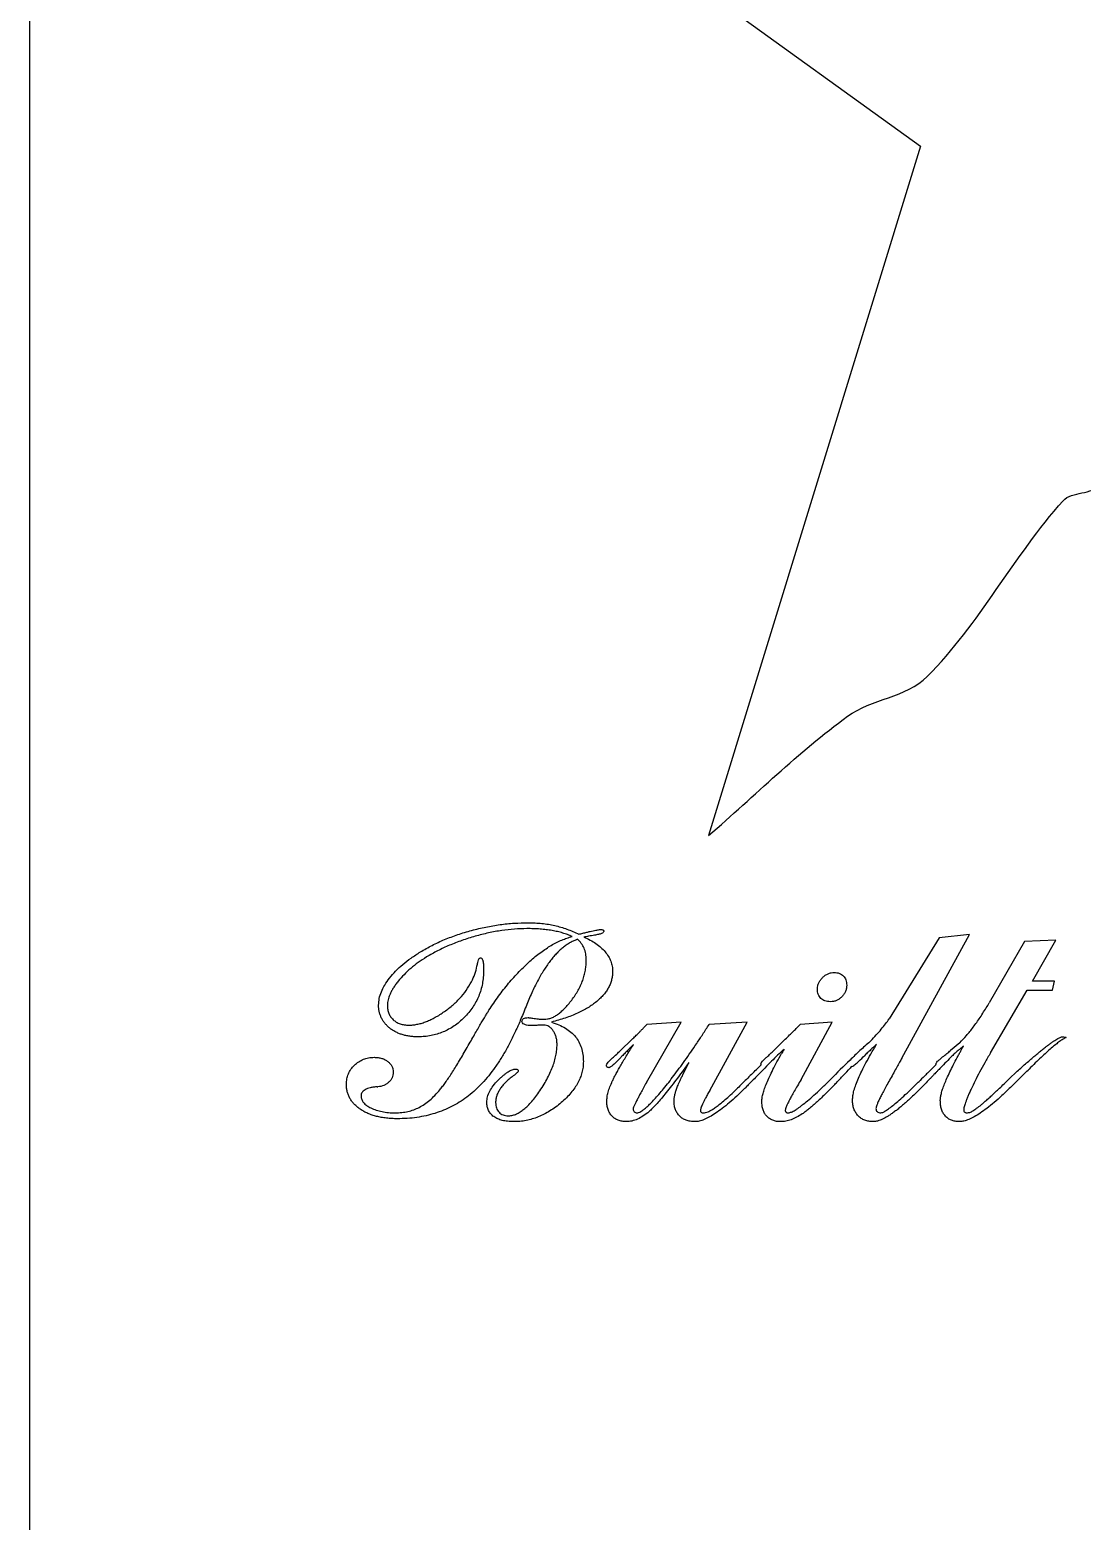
# Model space of a CAD drawing. Header units: inches. Extents: x 20 to 626, y -11 to 338.
# Drawn here: x 19.84 to 51.58, y 160.82 to 205.8 of the extents above; entities that cross this region are included whole.
import ezdxf

# ---------------------------------------------------------------- set-up
doc = ezdxf.new("R2010")
doc.units = ezdxf.units.IN
doc.header["$MEASUREMENT"] = 0

msp = doc.modelspace()

# ---------------------------------------------------------------- linework, layer by layer
at = {"color": 7, "linetype": 'Continuous', "lineweight": 25}
for p, q in [((19.844, -1.842), (19.844, 323.481)), ((29.51, 214.698), (46.71, 202.298)), ((46.71, 202.298), (40.31, 181.498)), ((47.274, 178.415), (45.764, 175.971)), ((46.146, 174.788), (48.186, 178.517)), ((48.186, 178.517), (47.274, 178.415)), ((49.846, 178.302), (48.781, 176.453)), ((50.792, 178.341), (49.846, 178.302)), ((50.089, 177.105), (50.792, 178.341)), ((48.818, 174.944), (49.928, 176.841)), ((49.928, 176.841), (50.69, 176.841)), ((50.745, 177.105), (50.089, 177.105)), ((50.69, 176.841), (50.745, 177.105)), ((38.439, 174.049), (39.487, 175.87)), ((39.487, 175.87), (38.457, 175.804)), ((41.481, 175.87), (40.332, 175.804)), ((40.35, 173.814), (41.481, 175.87)), ((44.039, 175.87), (43.076, 175.804)), ((43.106, 174.143), (44.039, 175.87)), ((37.983, 175.331), (37.679, 175.039)), ((42.574, 175.31), (42.275, 175.007)), ((45.213, 175.309), (45.187, 175.284)), ((47.893, 175.251), (47.61, 175.015)), ((49.549, 174.322), (49.442, 174.22)), ((30.324, 173.925), (30.344, 173.925)), ((41.412, 173.879), (41.435, 173.903)), ((49.418, 173.899), (49.492, 173.966))]:
    msp.add_line(p, q, dxfattribs=at)
for points, knots in [([(40.31, 181.498), (41.71, 182.698), (43.019, 184.014), (44.51, 185.098), (45.234, 185.624), (46.278, 185.666), (46.91, 186.298), (48.49, 187.878), (49.519, 189.935), (51.01, 191.598), (51.279, 191.898), (51.887, 191.763), (52.11, 192.098), (52.863, 193.228), (53.211, 194.581), (53.81, 195.798), (54.311, 196.815), (55.04, 197.727), (55.41, 198.798), (55.684, 199.592), (55.651, 200.461), (55.71, 201.298), (55.753, 201.898), (55.407, 202.476), (55.11, 202.998), (54.649, 203.811), (53.994, 204.499), (53.51, 205.298), (53.125, 205.936), (52.832, 206.626), (52.51, 207.298), (52.136, 208.082), (52.709, 208.853), (52.91, 209.698)], [0, 0, 0, 0, 1, 1, 1, 2, 2, 2, 3, 3, 3, 4, 4, 4, 5, 5, 5, 6, 6, 6, 7, 7, 7, 8, 8, 8, 9, 9, 9, 10, 10, 10, 11, 11, 11, 11]), ([(31.623, 177.99), (31.74, 178.058), (31.977, 178.194), (32.354, 178.367), (32.752, 178.518), (33.168, 178.642), (33.594, 178.745), (34.023, 178.816), (34.45, 178.863), (34.735, 178.868), (34.877, 178.87)], [0, 0, 0, 0, 0.118915, 0.240118, 0.364625, 0.493046, 0.622302, 0.749395, 0.875402, 1, 1, 1, 1]), ([(34.834, 178.694), (34.709, 178.69), (34.456, 178.684), (34.071, 178.639), (33.676, 178.566), (33.276, 178.464), (32.88, 178.341), (32.502, 178.194), (32.144, 178.03), (31.92, 177.901), (31.809, 177.837)], [0, 0, 0, 0, 0.117655, 0.238997, 0.365175, 0.496688, 0.628537, 0.75598, 0.879413, 1, 1, 1, 1]), ([(36.199, 178.454), (36.154, 178.474), (36.062, 178.515), (35.914, 178.562), (35.758, 178.604), (35.591, 178.636), (35.415, 178.663), (35.23, 178.68), (35.035, 178.691), (34.902, 178.693), (34.834, 178.694)], [0, 0, 0, 0, 0.106188, 0.216413, 0.331857, 0.453663, 0.580462, 0.714381, 0.853831, 1, 1, 1, 1]), ([(34.877, 178.87), (34.947, 178.869), (35.085, 178.867), (35.289, 178.852), (35.485, 178.824), (35.675, 178.787), (35.86, 178.738), (36.044, 178.678), (36.225, 178.607), (36.343, 178.552), (36.403, 178.524)], [0, 0, 0, 0, 0.133617, 0.262308, 0.3875, 0.509403, 0.630312, 0.75151, 0.875367, 1, 1, 1, 1]), ([(36.403, 178.524), (36.444, 178.535), (36.523, 178.555), (36.637, 178.583), (36.74, 178.606), (36.83, 178.627), (36.907, 178.643), (36.969, 178.656), (37.016, 178.663), (37.042, 178.665), (37.052, 178.666)], [0, 0, 0, 0, 0.192529, 0.369478, 0.526846, 0.667126, 0.785827, 0.882974, 0.95215, 1, 1, 1, 1]), ([(37.157, 178.609), (37.152, 178.598), (37.139, 178.566), (37.076, 178.539), (36.989, 178.513), (36.917, 178.5), (36.876, 178.492)], [0, 0, 0, 0, 0.118896, 0.312384, 0.604465, 1, 1, 1, 1]), ([(37.052, 178.666), (37.067, 178.666), (37.094, 178.666), (37.129, 178.656), (37.153, 178.636), (37.156, 178.618), (37.157, 178.609)], [0, 0, 0, 0, 0.34386, 0.606985, 0.805695, 1, 1, 1, 1]), ([(33.691, 176.23), (33.787, 176.373), (33.974, 176.653), (34.276, 177.043), (34.591, 177.394), (34.864, 177.657), (35.084, 177.847), (35.248, 177.973), (35.41, 178.087), (35.569, 178.188), (35.729, 178.273), (35.885, 178.349), (36.042, 178.408), (36.147, 178.439), (36.199, 178.454)], [0, 0, 0, 0, 0.151043, 0.294959, 0.432535, 0.563951, 0.627125, 0.687753, 0.745341, 0.800585, 0.853245, 0.904089, 0.952822, 1, 1, 1, 1]), ([(36.36, 178.37), (36.324, 178.356), (36.252, 178.328), (36.147, 178.275), (36.043, 178.211), (35.941, 178.137), (35.841, 178.051), (35.743, 177.955), (35.645, 177.849), (35.548, 177.732), (35.455, 177.602), (35.361, 177.463), (35.269, 177.314), (35.179, 177.152), (35.089, 176.982), (35.003, 176.799), (34.916, 176.607), (34.861, 176.474), (34.834, 176.406)], [0, 0, 0, 0, 0.044771, 0.090601, 0.138056, 0.187466, 0.239125, 0.292525, 0.349017, 0.408409, 0.470548, 0.536221, 0.60523, 0.67695, 0.752463, 0.831353, 0.914158, 1, 1, 1, 1]), ([(36.628, 177.749), (36.625, 177.811), (36.62, 177.932), (36.564, 178.101), (36.481, 178.252), (36.4, 178.33), (36.36, 178.37)], [0, 0, 0, 0, 0.26622, 0.517184, 0.759188, 1, 1, 1, 1]), ([(36.876, 178.492), (36.816, 178.483), (36.707, 178.466), (36.599, 178.445), (36.55, 178.436)], [0, 0, 0, 0, 0.549707, 1, 1, 1, 1]), ([(36.55, 178.436), (36.616, 178.407), (36.744, 178.353), (36.917, 178.248), (37.069, 178.132), (37.193, 178.001), (37.296, 177.862), (37.369, 177.714), (37.414, 177.559), (37.419, 177.454), (37.422, 177.4)], [0, 0, 0, 0, 0.149771, 0.289572, 0.420787, 0.54695, 0.666463, 0.779693, 0.889296, 1, 1, 1, 1]), ([(30.363, 176.388), (30.367, 176.455), (30.376, 176.591), (30.443, 176.795), (30.549, 177.002), (30.694, 177.212), (30.877, 177.42), (31.095, 177.621), (31.345, 177.814), (31.528, 177.93), (31.623, 177.99)], [0, 0, 0, 0, 0.093562, 0.192975, 0.30152, 0.422268, 0.553693, 0.692281, 0.84118, 1, 1, 1, 1]), ([(31.809, 177.837), (31.724, 177.783), (31.558, 177.678), (31.331, 177.498), (31.129, 177.309), (30.98, 177.143), (30.878, 177.007), (30.811, 176.909), (30.754, 176.815), (30.709, 176.722), (30.672, 176.633), (30.647, 176.546), (30.631, 176.462), (30.629, 176.406), (30.628, 176.379)], [0, 0, 0, 0, 0.155741, 0.303865, 0.445995, 0.582767, 0.647652, 0.708492, 0.76547, 0.818489, 0.868187, 0.914018, 0.95802, 1, 1, 1, 1]), ([(33.167, 177.09), (33.202, 177.166), (33.273, 177.318), (33.321, 177.516), (33.351, 177.662), (33.375, 177.738), (33.392, 177.794), (33.416, 177.807), (33.425, 177.811)], [0, 0, 0, 0, 0.323219, 0.645966, 0.790283, 0.896227, 0.963934, 1, 1, 1, 1]), ([(33.425, 177.811), (33.434, 177.81), (33.452, 177.809), (33.476, 177.795), (33.493, 177.77), (33.508, 177.736), (33.516, 177.687), (33.525, 177.621), (33.527, 177.534), (33.528, 177.469), (33.528, 177.433)], [0, 0, 0, 0, 0.06261, 0.126808, 0.191907, 0.273541, 0.383344, 0.540798, 0.746093, 1, 1, 1, 1]), ([(35.356, 175.958), (35.39, 175.96), (35.458, 175.965), (35.56, 175.992), (35.662, 176.039), (35.766, 176.103), (35.872, 176.185), (35.977, 176.287), (36.085, 176.405), (36.191, 176.539), (36.293, 176.681), (36.381, 176.83), (36.458, 176.979), (36.52, 177.13), (36.567, 177.283), (36.602, 177.437), (36.623, 177.593), (36.626, 177.697), (36.628, 177.749)], [0, 0, 0, 0, 0.042261, 0.08633, 0.133665, 0.185066, 0.241275, 0.303262, 0.370659, 0.444653, 0.520513, 0.593352, 0.664157, 0.73359, 0.800853, 0.867325, 0.93392, 1, 1, 1, 1]), ([(33.528, 177.433), (33.526, 177.365), (33.522, 177.23), (33.496, 177.031), (33.451, 176.841), (33.385, 176.659), (33.303, 176.484), (33.203, 176.317), (33.083, 176.159), (32.948, 176.01), (32.8, 175.875), (32.643, 175.755), (32.479, 175.654), (32.308, 175.572), (32.13, 175.507), (31.945, 175.461), (31.752, 175.435), (31.622, 175.431), (31.555, 175.429)], [0, 0, 0, 0, 0.06576, 0.129357, 0.19191, 0.253267, 0.314603, 0.376903, 0.439858, 0.504773, 0.569363, 0.631966, 0.693512, 0.753653, 0.814181, 0.874593, 0.936442, 1, 1, 1, 1]), ([(37.422, 177.4), (37.421, 177.359), (37.419, 177.276), (37.393, 177.154), (37.357, 177.035), (37.303, 176.919), (37.235, 176.807), (37.152, 176.698), (37.053, 176.593), (36.94, 176.491), (36.812, 176.395), (36.674, 176.303), (36.521, 176.217), (36.356, 176.138), (36.18, 176.061), (35.99, 175.994), (35.788, 175.929), (35.648, 175.893), (35.576, 175.874)], [0, 0, 0, 0, 0.048314, 0.096353, 0.144667, 0.193595, 0.244336, 0.297507, 0.353253, 0.412455, 0.474418, 0.539381, 0.607061, 0.678016, 0.752689, 0.831361, 0.913408, 1, 1, 1, 1]), ([(43.598, 176.876), (43.6, 176.908), (43.603, 176.97), (43.636, 177.059), (43.685, 177.144), (43.754, 177.221), (43.833, 177.285), (43.919, 177.336), (44.012, 177.364), (44.075, 177.368), (44.107, 177.37)], [0, 0, 0, 0, 0.119242, 0.239034, 0.361988, 0.496201, 0.630832, 0.756857, 0.877237, 1, 1, 1, 1]), ([(44.107, 177.37), (44.134, 177.369), (44.186, 177.366), (44.26, 177.347), (44.325, 177.313), (44.381, 177.267), (44.424, 177.21), (44.459, 177.145), (44.476, 177.07), (44.479, 177.018), (44.481, 176.991)], [0, 0, 0, 0, 0.133997, 0.260175, 0.379601, 0.49896, 0.618674, 0.7381, 0.863709, 1, 1, 1, 1]), ([(31.277, 175.782), (31.317, 175.783), (31.399, 175.784), (31.521, 175.806), (31.648, 175.834), (31.776, 175.878), (31.908, 175.931), (32.041, 176.001), (32.179, 176.076), (32.362, 176.198), (32.58, 176.363), (32.814, 176.584), (33.012, 176.826), (33.115, 177.002), (33.167, 177.09)], [0, 0, 0, 0, 0.050213, 0.102157, 0.156003, 0.212523, 0.271731, 0.334387, 0.400467, 0.47003, 0.609448, 0.743208, 0.872331, 1, 1, 1, 1]), ([(43.99, 176.488), (43.96, 176.489), (43.904, 176.491), (43.825, 176.511), (43.756, 176.543), (43.698, 176.587), (43.654, 176.645), (43.621, 176.713), (43.602, 176.792), (43.599, 176.847), (43.598, 176.876)], [0, 0, 0, 0, 0.141332, 0.268416, 0.387588, 0.502092, 0.616596, 0.733779, 0.860863, 1, 1, 1, 1]), ([(44.481, 176.991), (44.479, 176.958), (44.475, 176.893), (44.448, 176.798), (44.399, 176.713), (44.337, 176.635), (44.262, 176.57), (44.178, 176.522), (44.086, 176.493), (44.022, 176.49), (43.99, 176.488)], [0, 0, 0, 0, 0.128115, 0.24975, 0.374981, 0.504702, 0.63283, 0.754967, 0.87541, 1, 1, 1, 1]), ([(31.555, 175.429), (31.512, 175.43), (31.428, 175.431), (31.304, 175.444), (31.187, 175.464), (31.075, 175.495), (30.969, 175.531), (30.872, 175.579), (30.778, 175.632), (30.693, 175.696), (30.616, 175.766), (30.548, 175.84), (30.491, 175.92), (30.443, 176.004), (30.408, 176.094), (30.381, 176.188), (30.366, 176.286), (30.364, 176.354), (30.363, 176.388)], [0, 0, 0, 0, 0.075652, 0.147609, 0.217039, 0.284556, 0.349434, 0.412757, 0.475118, 0.537218, 0.598146, 0.656801, 0.713281, 0.769457, 0.82577, 0.88179, 0.939584, 1, 1, 1, 1]), ([(30.628, 176.379), (30.629, 176.336), (30.633, 176.253), (30.668, 176.136), (30.722, 176.031), (30.801, 175.943), (30.896, 175.869), (31.01, 175.819), (31.139, 175.786), (31.229, 175.783), (31.277, 175.782)], [0, 0, 0, 0, 0.129467, 0.249304, 0.365323, 0.483275, 0.603112, 0.726624, 0.85681, 1, 1, 1, 1]), ([(34.834, 176.406), (34.803, 176.328), (34.744, 176.181), (34.661, 175.976), (34.585, 175.801), (34.537, 175.694), (34.515, 175.645)], [0, 0, 0, 0, 0.30595, 0.574984, 0.806245, 1, 1, 1, 1]), ([(47.893, 175.251), (47.961, 175.321), (48.104, 175.47), (48.305, 175.727), (48.515, 176.021), (48.647, 176.235), (48.716, 176.347)], [0, 0, 0, 0, 0.212981, 0.450712, 0.712705, 1, 1, 1, 1]), ([(48.716, 176.347), (48.729, 176.368), (48.752, 176.403), (48.772, 176.439), (48.781, 176.453)], [0, 0, 0, 0, 0.602695, 1, 1, 1, 1]), ([(32.214, 173.834), (32.241, 173.868), (32.298, 173.939), (32.383, 174.057), (32.474, 174.188), (32.571, 174.334), (32.672, 174.495), (32.78, 174.67), (32.891, 174.861), (33.008, 175.06), (33.12, 175.26), (33.227, 175.447), (33.327, 175.618), (33.416, 175.773), (33.498, 175.91), (33.569, 176.032), (33.632, 176.137), (33.673, 176.201), (33.691, 176.23)], [0, 0, 0, 0, 0.04602, 0.097515, 0.154134, 0.216309, 0.284068, 0.357018, 0.435339, 0.519121, 0.602415, 0.679152, 0.749335, 0.812717, 0.869547, 0.919578, 0.96306, 1, 1, 1, 1]), ([(34.686, 175.898), (34.689, 175.914), (34.694, 175.947), (34.739, 175.983), (34.799, 176.006), (34.846, 176.007), (34.873, 176.008)], [0, 0, 0, 0, 0.19719, 0.40932, 0.675881, 1, 1, 1, 1]), ([(34.925, 175.771), (34.892, 175.772), (34.833, 175.776), (34.756, 175.801), (34.699, 175.841), (34.69, 175.88), (34.686, 175.898)], [0, 0, 0, 0, 0.32974, 0.602485, 0.822134, 1, 1, 1, 1]), ([(34.873, 176.008), (34.879, 176.007), (34.898, 176.006), (34.935, 176.002), (34.989, 175.993), (35.082, 175.979), (35.207, 175.963), (35.308, 175.96), (35.356, 175.958)], [0, 0, 0, 0, 0.039746, 0.116674, 0.228413, 0.377397, 0.699498, 1, 1, 1, 1]), ([(45.213, 175.309), (45.267, 175.367), (45.374, 175.48), (45.52, 175.651), (45.65, 175.813), (45.728, 175.92), (45.764, 175.971)], [0, 0, 0, 0, 0.277206, 0.540314, 0.783799, 1, 1, 1, 1]), ([(34.515, 175.645), (34.463, 175.533), (34.36, 175.313), (34.191, 175), (34.014, 174.71), (33.832, 174.443), (33.641, 174.198), (33.443, 173.978), (33.237, 173.78), (33.024, 173.604), (32.8, 173.452), (32.566, 173.318), (32.32, 173.209), (32.063, 173.117), (31.795, 173.045), (31.516, 172.994), (31.226, 172.963), (31.028, 172.96), (30.928, 172.958)], [0, 0, 0, 0, 0.077997, 0.152024, 0.222911, 0.290708, 0.355173, 0.417218, 0.476744, 0.534096, 0.590299, 0.646322, 0.702572, 0.759187, 0.817079, 0.876271, 0.937132, 1, 1, 1, 1]), ([(35.348, 175.782), (35.338, 175.782), (35.315, 175.782), (35.274, 175.78), (35.222, 175.779), (35.141, 175.775), (35.041, 175.772), (34.962, 175.771), (34.925, 175.771)], [0, 0, 0, 0, 0.071631, 0.16611, 0.289879, 0.439795, 0.739503, 1, 1, 1, 1]), ([(35.745, 175.203), (35.744, 175.241), (35.742, 175.317), (35.719, 175.425), (35.682, 175.524), (35.631, 175.612), (35.573, 175.687), (35.503, 175.741), (35.428, 175.775), (35.375, 175.78), (35.348, 175.782)], [0, 0, 0, 0, 0.150089, 0.292109, 0.427593, 0.559449, 0.683689, 0.794288, 0.897337, 1, 1, 1, 1]), ([(35.576, 175.874), (35.652, 175.848), (35.798, 175.799), (35.997, 175.698), (36.165, 175.578), (36.303, 175.437), (36.409, 175.275), (36.487, 175.095), (36.531, 174.894), (36.536, 174.754), (36.539, 174.682)], [0, 0, 0, 0, 0.144779, 0.277888, 0.40077, 0.517443, 0.631723, 0.747223, 0.869519, 1, 1, 1, 1]), ([(37.983, 175.331), (38.016, 175.362), (38.084, 175.425), (38.168, 175.509), (38.241, 175.582), (38.305, 175.648), (38.379, 175.723), (38.43, 175.776), (38.457, 175.804)], [0, 0, 0, 0, 0.203842, 0.414883, 0.531316, 0.669589, 0.825325, 1, 1, 1, 1]), ([(38.147, 173.135), (38.167, 173.137), (38.213, 173.143), (38.284, 173.184), (38.368, 173.239), (38.463, 173.321), (38.57, 173.425), (38.689, 173.551), (38.82, 173.699), (38.964, 173.869), (39.116, 174.058), (39.274, 174.263), (39.437, 174.483), (39.606, 174.718), (39.78, 174.969), (39.961, 175.232), (40.145, 175.513), (40.269, 175.705), (40.332, 175.804)], [0, 0, 0, 0, 0.017297, 0.039759, 0.068825, 0.104471, 0.147264, 0.197052, 0.253638, 0.317895, 0.387933, 0.462367, 0.54067, 0.623972, 0.711188, 0.803107, 0.8993, 1, 1, 1, 1]), ([(42.628, 175.36), (42.672, 175.401), (42.757, 175.48), (42.877, 175.594), (42.981, 175.702), (43.045, 175.771), (43.076, 175.804)], [0, 0, 0, 0, 0.289112, 0.550253, 0.788198, 1, 1, 1, 1]), ([(35.195, 173.755), (35.239, 173.82), (35.325, 173.947), (35.436, 174.14), (35.531, 174.329), (35.608, 174.512), (35.67, 174.691), (35.712, 174.865), (35.741, 175.035), (35.744, 175.147), (35.745, 175.203)], [0, 0, 0, 0, 0.150129, 0.292024, 0.425417, 0.552017, 0.671589, 0.786275, 0.894594, 1, 1, 1, 1]), ([(37.245, 173.486), (37.248, 173.529), (37.253, 173.621), (37.286, 173.766), (37.339, 173.925), (37.4, 174.068), (37.461, 174.193), (37.517, 174.301), (37.582, 174.422), (37.658, 174.553), (37.742, 174.697), (37.837, 174.851), (37.938, 175.019), (38.011, 175.133), (38.049, 175.192)], [0, 0, 0, 0, 0.067589, 0.144561, 0.232948, 0.331927, 0.388276, 0.452724, 0.524325, 0.604438, 0.691741, 0.786617, 0.889318, 1, 1, 1, 1]), ([(37.446, 174.818), (37.491, 174.858), (37.57, 174.929), (37.646, 175.005), (37.679, 175.039)], [0, 0, 0, 0, 0.553424, 1, 1, 1, 1]), ([(38.049, 175.192), (38.025, 175.168), (37.972, 175.117), (37.89, 175.034), (37.799, 174.942), (37.736, 174.877), (37.703, 174.843)], [0, 0, 0, 0, 0.208334, 0.446418, 0.710303, 1, 1, 1, 1]), ([(42.591, 175.055), (42.57, 175.036), (42.491, 174.963), (42.349, 174.826), (42.161, 174.639), (42.03, 174.506), (41.962, 174.436)], [0.4493339, 0.4493339, 0.4493339, 0.4493339, 0.502419, 0.6514702, 0.8175223, 1, 1, 1, 1]), ([(42.071, 174.818), (42.109, 174.853), (42.177, 174.915), (42.245, 174.979), (42.275, 175.007)], [0, 0, 0, 0, 0.558009, 1, 1, 1, 1]), ([(42.574, 175.31), (42.581, 175.317), (42.598, 175.333), (42.617, 175.35), (42.628, 175.36)], [0, 0, 0, 0, 0.386584, 1, 1, 1, 1]), ([(45.187, 175.284), (45.081, 175.198), (44.98, 175.105), (44.779, 174.919), (44.681, 174.824), (44.385, 174.538), (44.192, 174.345), (43.998, 174.151)], [0, 0, 0, 0, 0.25, 0.25, 0.5, 0.5, 1, 1, 1, 1]), ([(44.657, 173.522), (44.66, 173.566), (44.665, 173.663), (44.701, 173.818), (44.759, 173.992), (44.837, 174.189), (44.939, 174.408), (45.065, 174.652), (45.214, 174.92), (45.324, 175.105), (45.382, 175.203)], [0, 0, 0, 0, 0.071943, 0.157486, 0.256442, 0.37044, 0.501102, 0.649736, 0.815558, 1, 1, 1, 1]), ([(45.382, 175.203), (45.357, 175.18), (45.303, 175.131), (45.22, 175.051), (45.125, 174.963), (45.06, 174.9), (45.026, 174.866)], [0, 0, 0, 0, 0.209304, 0.446322, 0.70927, 1, 1, 1, 1]), ([(47.373, 174.821), (47.418, 174.855), (47.499, 174.917), (47.576, 174.985), (47.61, 175.015)], [0, 0, 0, 0, 0.553894, 1, 1, 1, 1]), ([(48, 175.148), (47.975, 175.127), (47.921, 175.083), (47.839, 175.012), (47.78, 174.963), (47.75, 174.937)], [0, 0, 0, 0, 0.2095716, 0.4459584, 0.6992738, 0.6992738, 0.6992738, 0.6992738]), ([(47.816, 174.807), (47.834, 174.842), (47.87, 174.907), (47.921, 174.998), (47.962, 175.078), (47.988, 175.126), (48, 175.148)], [0, 0, 0, 0, 0.304166, 0.576527, 0.805742, 1, 1, 1, 1]), ([(49.549, 174.322), (49.598, 174.366), (49.694, 174.453), (49.835, 174.579), (49.968, 174.696), (50.094, 174.803), (50.211, 174.903), (50.322, 174.994), (50.423, 175.076), (50.517, 175.15), (50.604, 175.215), (50.683, 175.271), (50.753, 175.32), (50.816, 175.358), (50.87, 175.39), (50.918, 175.409), (50.957, 175.426), (50.981, 175.428), (50.992, 175.429)], [0, 0, 0, 0, 0.109346, 0.21231, 0.309459, 0.399739, 0.483648, 0.561769, 0.63353, 0.698471, 0.757677, 0.810565, 0.857157, 0.897721, 0.93145, 0.960133, 0.982528, 1, 1, 1, 1]), ([(51.098, 175.412), (51.067, 175.395), (51, 175.358), (50.897, 175.284), (50.778, 175.193), (50.645, 175.083), (50.499, 174.952), (50.338, 174.804), (50.163, 174.635), (50.043, 174.515), (49.98, 174.453)], [0, 0, 0, 0, 0.071069, 0.156233, 0.257396, 0.374727, 0.506936, 0.655522, 0.819858, 1, 1, 1, 1]), ([(50.992, 175.429), (51.001, 175.428), (51.026, 175.426), (51.05, 175.42), (51.066, 175.416)], [0, 0, 0, 0, 0.348643, 1, 1, 1, 1]), ([(51.066, 175.416), (51.073, 175.415), (51.083, 175.414), (51.094, 175.413), (51.098, 175.412)], [0, 0, 0, 0, 0.60964, 1, 1, 1, 1]), ([(29.392, 173.996), (29.395, 174.051), (29.4, 174.159), (29.448, 174.313), (29.526, 174.454), (29.631, 174.578), (29.759, 174.681), (29.903, 174.757), (30.062, 174.803), (30.172, 174.808), (30.229, 174.811)], [0, 0, 0, 0, 0.126802, 0.24764, 0.368734, 0.495216, 0.621983, 0.745379, 0.868971, 1, 1, 1, 1]), ([(30.229, 174.811), (30.269, 174.81), (30.347, 174.806), (30.458, 174.784), (30.557, 174.742), (30.643, 174.688), (30.714, 174.62), (30.767, 174.543), (30.799, 174.455), (30.802, 174.393), (30.804, 174.362)], [0, 0, 0, 0, 0.147671, 0.286163, 0.414467, 0.540834, 0.660596, 0.772843, 0.884244, 1, 1, 1, 1]), ([(36.539, 174.682), (36.537, 174.627), (36.532, 174.517), (36.501, 174.354), (36.448, 174.195), (36.374, 174.038), (36.28, 173.884), (36.162, 173.734), (36.027, 173.584), (35.871, 173.443), (35.707, 173.309), (35.534, 173.193), (35.359, 173.093), (35.181, 173.011), (34.999, 172.949), (34.815, 172.902), (34.627, 172.876), (34.5, 172.872), (34.437, 172.87)], [0, 0, 0, 0, 0.054262, 0.108425, 0.163528, 0.220312, 0.279536, 0.342143, 0.408493, 0.479005, 0.5502, 0.618341, 0.68476, 0.749297, 0.812315, 0.87466, 0.937135, 1, 1, 1, 1]), ([(37.233, 174.566), (37.237, 174.579), (37.247, 174.615), (37.292, 174.67), (37.359, 174.741), (37.415, 174.79), (37.446, 174.818)], [0, 0, 0, 0, 0.126262, 0.332967, 0.621236, 1, 1, 1, 1]), ([(37.307, 174.498), (37.298, 174.5), (37.28, 174.502), (37.256, 174.516), (37.239, 174.539), (37.235, 174.557), (37.233, 174.566)], [0, 0, 0, 0, 0.245578, 0.495034, 0.747992, 1, 1, 1, 1]), ([(37.703, 174.843), (37.677, 174.816), (37.63, 174.764), (37.558, 174.696), (37.498, 174.636), (37.444, 174.588), (37.4, 174.548), (37.362, 174.522), (37.333, 174.504), (37.314, 174.5), (37.307, 174.498)], [0, 0, 0, 0, 0.212074, 0.398276, 0.558671, 0.695289, 0.80812, 0.894193, 0.959527, 1, 1, 1, 1]), ([(39.724, 174.655), (39.656, 174.562), (39.527, 174.383), (39.338, 174.131), (39.164, 173.906), (39.007, 173.707), (38.865, 173.535), (38.737, 173.391), (38.626, 173.273), (38.502, 173.155), (38.356, 173.042), (38.18, 172.945), (38.006, 172.882), (37.888, 172.874), (37.831, 172.87)], [0, 0, 0, 0, 0.129249, 0.246859, 0.352853, 0.447344, 0.531002, 0.602438, 0.662845, 0.712342, 0.794559, 0.868467, 0.93631, 1, 1, 1, 1]), ([(39.275, 173.484), (39.276, 173.512), (39.279, 173.573), (39.294, 173.667), (39.322, 173.769), (39.351, 173.86), (39.382, 173.941), (39.413, 174.013), (39.45, 174.095), (39.493, 174.187), (39.541, 174.29), (39.596, 174.403), (39.658, 174.525), (39.702, 174.611), (39.724, 174.655)], [0, 0, 0, 0, 0.067735, 0.143911, 0.226149, 0.317859, 0.370303, 0.43186, 0.503592, 0.584078, 0.673324, 0.772792, 0.88152, 1, 1, 1, 1]), ([(41.689, 174.374), (41.735, 174.42), (41.806, 174.491), (41.878, 174.561), (41.902, 174.585)], [0, 0, 0, 0, 0.1094347, 0.1677293, 0.1677293, 0.1677293, 0.1677293]), ([(41.893, 174.61), (41.896, 174.622), (41.903, 174.652), (41.942, 174.697), (41.998, 174.754), (42.044, 174.795), (42.071, 174.818)], [0, 0, 0, 0, 0.130273, 0.332786, 0.624086, 1, 1, 1, 1]), ([(41.902, 174.585), (41.901, 174.587), (41.895, 174.594), (41.894, 174.603), (41.893, 174.61)], [0.7534148, 0.7534148, 0.7534148, 0.7534148, 0.8169543, 1, 1, 1, 1]), ([(41.922, 173.485), (41.924, 173.52), (41.929, 173.599), (41.959, 173.727), (42.008, 173.875), (42.072, 174.045), (42.158, 174.235), (42.259, 174.448), (42.382, 174.681), (42.471, 174.842), (42.517, 174.927)], [0, 0, 0, 0, 0.067858, 0.150489, 0.249025, 0.36541, 0.497831, 0.647785, 0.815012, 1, 1, 1, 1]), ([(44.636, 174.536), (44.678, 174.546), (44.711, 174.576), (44.778, 174.629), (44.81, 174.658), (44.904, 174.746), (44.965, 174.806), (45.026, 174.866)], [0, 0, 0, 0, 0.25, 0.25, 0.5, 0.5, 1, 1, 1, 1]), ([(46.146, 174.788), (46.123, 174.745), (46.073, 174.653), (45.989, 174.507), (45.897, 174.34), (45.831, 174.222), (45.796, 174.16)], [0, 0, 0, 0, 0.203541, 0.437282, 0.702703, 1, 1, 1, 1]), ([(47.173, 174.613), (47.177, 174.624), (47.186, 174.653), (47.229, 174.697), (47.293, 174.754), (47.344, 174.797), (47.373, 174.821)], [0, 0, 0, 0, 0.116526, 0.317692, 0.611574, 1, 1, 1, 1]), ([(47.304, 173.51), (47.306, 173.542), (47.311, 173.613), (47.336, 173.728), (47.376, 173.862), (47.435, 174.014), (47.506, 174.186), (47.595, 174.376), (47.698, 174.586), (47.775, 174.731), (47.816, 174.807)], [0, 0, 0, 0, 0.068035, 0.152221, 0.251672, 0.366987, 0.499976, 0.649403, 0.8159, 1, 1, 1, 1]), ([(47.75, 174.937), (47.718, 174.907), (47.63, 174.821), (47.482, 174.673), (47.368, 174.554), (47.308, 174.491)], [0.5891724, 0.5891724, 0.5891724, 0.5891724, 0.6752494, 0.8309111, 1, 1, 1, 1]), ([(48.818, 174.944), (48.76, 174.845), (48.648, 174.653), (48.492, 174.372), (48.354, 174.106), (48.252, 173.894), (48.181, 173.737), (48.137, 173.632), (48.098, 173.537), (48.066, 173.454), (48.043, 173.379), (48.023, 173.317), (48.014, 173.263), (48.011, 173.23), (48.01, 173.216)], [0, 0, 0, 0, 0.179605, 0.347439, 0.503875, 0.648404, 0.714755, 0.774102, 0.827693, 0.87461, 0.914668, 0.94907, 0.977586, 1, 1, 1, 1]), ([(30.804, 174.362), (30.803, 174.333), (30.8, 174.276), (30.772, 174.195), (30.729, 174.12), (30.668, 174.055), (30.597, 174), (30.518, 173.96), (30.433, 173.932), (30.374, 173.927), (30.344, 173.925)], [0, 0, 0, 0, 0.124593, 0.242883, 0.363766, 0.491962, 0.621123, 0.74528, 0.871065, 1, 1, 1, 1]), ([(33.628, 173.455), (33.632, 173.51), (33.642, 173.625), (33.711, 173.795), (33.822, 173.962), (33.942, 174.096), (34.049, 174.197), (34.127, 174.266), (34.201, 174.324), (34.268, 174.373), (34.33, 174.411), (34.388, 174.438), (34.441, 174.454), (34.476, 174.457), (34.492, 174.458)], [0, 0, 0, 0, 0.119125, 0.245584, 0.387242, 0.547571, 0.629005, 0.703615, 0.770157, 0.829409, 0.881048, 0.926409, 0.965336, 1, 1, 1, 1]), ([(34.424, 174.25), (34.383, 174.218), (34.302, 174.156), (34.193, 174.057), (34.101, 173.958), (34.026, 173.856), (33.965, 173.756), (33.923, 173.654), (33.897, 173.551), (33.894, 173.481), (33.892, 173.446)], [0, 0, 0, 0, 0.158107, 0.30553, 0.440244, 0.565481, 0.682333, 0.791188, 0.896227, 1, 1, 1, 1]), ([(34.575, 174.395), (34.572, 174.387), (34.564, 174.366), (34.532, 174.336), (34.486, 174.295), (34.447, 174.266), (34.424, 174.25)], [0, 0, 0, 0, 0.113932, 0.312771, 0.608577, 1, 1, 1, 1]), ([(34.492, 174.458), (34.502, 174.458), (34.523, 174.456), (34.549, 174.442), (34.57, 174.422), (34.573, 174.404), (34.575, 174.395)], [0, 0, 0, 0, 0.267919, 0.526997, 0.77458, 1, 1, 1, 1]), ([(41.689, 174.374), (41.637, 174.323), (41.585, 174.272), (41.533, 174.221), (41.482, 174.17), (41.43, 174.119), (41.378, 174.069), (41.326, 174.018), (41.275, 173.966), (41.223, 173.915), (41.172, 173.864), (41.12, 173.813), (41.068, 173.762)], [0, 0, 0, 0, 0.0002178899, 0.0002178899, 0.0002178899, 0.0004357798, 0.0004357798, 0.0004357798, 0.0006536682, 0.0006536682, 0.0006536682, 0.0008715566, 0.0008715566, 0.0008715566, 0.0008715566]), ([(41.962, 174.436), (41.909, 174.382), (41.809, 174.28), (41.669, 174.136), (41.546, 174.013), (41.47, 173.938), (41.435, 173.903)], [0, 0, 0, 0, 0.303005, 0.570887, 0.802348, 1, 1, 1, 1]), ([(43.106, 174.143), (43.069, 174.08), (42.999, 173.962), (42.903, 173.795), (42.822, 173.646), (42.752, 173.52), (42.7, 173.413), (42.66, 173.329), (42.637, 173.266), (42.63, 173.231), (42.628, 173.217)], [0, 0, 0, 0, 0.208291, 0.39397, 0.55527, 0.694658, 0.80801, 0.896614, 0.960906, 1, 1, 1, 1]), ([(42.712, 173.135), (42.724, 173.136), (42.751, 173.138), (42.793, 173.152), (42.842, 173.171), (42.895, 173.201), (42.957, 173.236), (43.023, 173.282), (43.096, 173.335), (43.206, 173.42), (43.357, 173.545), (43.552, 173.721), (43.77, 173.924), (43.919, 174.073), (43.998, 174.151)], [0, 0, 0, 0, 0.021797, 0.048679, 0.080073, 0.116962, 0.159524, 0.208723, 0.263034, 0.323002, 0.460235, 0.61889, 0.799184, 1, 1, 1, 1]), ([(44.119, 173.99), (44.154, 174.026), (44.189, 174.063), (44.224, 174.099), (44.259, 174.136), (44.293, 174.173), (44.328, 174.21), (44.397, 174.283), (44.466, 174.357), (44.536, 174.431)], [0, 0, 0, 0, 0.0001516569, 0.0001516569, 0.0001516569, 0.000303314, 0.000303314, 0.000303314, 0.0006066259, 0.0006066259, 0.0006066259, 0.0006066259]), ([(45.796, 174.16), (45.761, 174.1), (45.697, 173.987), (45.61, 173.825), (45.536, 173.684), (45.475, 173.562), (45.425, 173.461), (45.393, 173.378), (45.369, 173.315), (45.365, 173.279), (45.363, 173.264)], [0, 0, 0, 0, 0.207729, 0.391196, 0.551763, 0.687603, 0.800623, 0.889844, 0.956646, 1, 1, 1, 1]), ([(45.508, 173.135), (45.529, 173.139), (45.582, 173.149), (45.667, 173.202), (45.778, 173.279), (45.913, 173.387), (46.074, 173.525), (46.26, 173.693), (46.47, 173.893), (46.618, 174.037), (46.696, 174.114)], [0, 0, 0, 0, 0.041191, 0.103642, 0.191201, 0.303268, 0.438869, 0.600661, 0.788092, 1, 1, 1, 1]), ([(47.045, 174.46), (47.016, 174.431), (46.986, 174.402), (46.957, 174.374), (46.928, 174.345), (46.899, 174.316), (46.87, 174.287), (46.813, 174.229), (46.754, 174.171), (46.696, 174.114)], [0, 0, 0, 0, 0.0001228394, 0.0001228394, 0.0001228394, 0.0002456764, 0.0002456764, 0.0002456764, 0.0004913395, 0.0004913395, 0.0004913395, 0.0004913395]), ([(47.163, 174.341), (47.147, 174.324), (47.111, 174.287), (47.053, 174.226), (46.985, 174.156), (46.937, 174.106), (46.911, 174.079)], [0, 0, 0, 0, 0.195693, 0.426277, 0.694378, 1, 1, 1, 1]), ([(47.308, 174.491), (47.28, 174.461), (47.232, 174.411), (47.183, 174.361), (47.163, 174.341)], [0, 0, 0, 0, 0.593509, 1, 1, 1, 1]), ([(48.124, 173.135), (48.148, 173.139), (48.205, 173.149), (48.297, 173.2), (48.411, 173.278), (48.52, 173.364), (48.622, 173.447), (48.709, 173.527), (48.81, 173.614), (48.916, 173.716), (49.035, 173.825), (49.162, 173.948), (49.3, 174.079), (49.394, 174.172), (49.442, 174.22)], [0, 0, 0, 0, 0.041014, 0.100846, 0.181058, 0.282167, 0.34248, 0.411138, 0.488311, 0.573896, 0.667992, 0.769983, 0.881035, 1, 1, 1, 1]), ([(49.492, 173.966), (49.533, 174.006), (49.574, 174.047), (49.615, 174.087), (49.656, 174.127), (49.696, 174.168), (49.737, 174.208), (49.818, 174.289), (49.899, 174.371), (49.98, 174.453)], [0, 0, 0, 0, 0.0001723124, 0.0001723124, 0.0001723124, 0.0003446257, 0.0003446257, 0.0003446257, 0.0006892455, 0.0006892455, 0.0006892455, 0.0006892455]), ([(30.928, 172.958), (30.872, 172.959), (30.761, 172.96), (30.6, 172.975), (30.447, 172.996), (30.304, 173.029), (30.168, 173.066), (30.041, 173.116), (29.922, 173.174), (29.813, 173.239), (29.716, 173.314), (29.629, 173.393), (29.555, 173.478), (29.496, 173.571), (29.449, 173.669), (29.416, 173.773), (29.396, 173.883), (29.394, 173.958), (29.392, 173.996)], [0, 0, 0, 0, 0.081964, 0.16019, 0.23424, 0.305196, 0.373094, 0.438907, 0.502665, 0.564245, 0.623669, 0.679775, 0.734112, 0.787147, 0.838701, 0.89116, 0.944607, 1, 1, 1, 1]), ([(30.324, 173.925), (30.286, 173.921), (30.214, 173.913), (30.113, 173.895), (30.028, 173.869), (29.958, 173.836), (29.903, 173.797), (29.862, 173.752), (29.839, 173.699), (29.835, 173.661), (29.833, 173.642)], [0, 0, 0, 0, 0.185959, 0.351299, 0.493416, 0.616785, 0.723578, 0.818161, 0.907829, 1, 1, 1, 1]), ([(29.833, 173.642), (29.837, 173.608), (29.846, 173.537), (29.909, 173.44), (30.006, 173.353), (30.137, 173.277), (30.294, 173.214), (30.471, 173.168), (30.664, 173.14), (30.799, 173.137), (30.869, 173.135)], [0, 0, 0, 0, 0.082123, 0.168335, 0.270751, 0.393154, 0.530411, 0.676734, 0.831887, 1, 1, 1, 1]), ([(30.869, 173.135), (30.934, 173.137), (31.061, 173.142), (31.247, 173.172), (31.424, 173.225), (31.592, 173.299), (31.753, 173.397), (31.912, 173.519), (32.067, 173.665), (32.164, 173.776), (32.214, 173.834)], [0, 0, 0, 0, 0.123854, 0.242943, 0.359198, 0.474244, 0.593061, 0.718825, 0.854701, 1, 1, 1, 1]), ([(34.271, 173.047), (34.308, 173.049), (34.383, 173.053), (34.496, 173.089), (34.609, 173.145), (34.722, 173.224), (34.839, 173.324), (34.955, 173.449), (35.077, 173.592), (35.155, 173.699), (35.195, 173.755)], [0, 0, 0, 0, 0.090824, 0.187455, 0.290786, 0.404365, 0.530912, 0.671681, 0.82751, 1, 1, 1, 1]), ([(38.439, 174.049), (38.409, 173.995), (38.352, 173.893), (38.274, 173.747), (38.205, 173.618), (38.147, 173.505), (38.102, 173.411), (38.068, 173.338), (38.047, 173.285), (38.041, 173.256), (38.039, 173.245)], [0, 0, 0, 0, 0.205143, 0.389611, 0.5528, 0.694009, 0.811239, 0.900414, 0.963924, 1, 1, 1, 1]), ([(41.412, 173.879), (41.33, 173.799), (41.176, 173.648), (40.947, 173.444), (40.735, 173.269), (40.538, 173.126), (40.356, 173.014), (40.191, 172.934), (40.041, 172.88), (39.944, 172.873), (39.899, 172.87)], [0, 0, 0, 0, 0.184364, 0.350013, 0.498218, 0.629483, 0.744448, 0.842727, 0.927288, 1, 1, 1, 1]), ([(40.35, 173.814), (40.326, 173.771), (40.281, 173.691), (40.222, 173.578), (40.172, 173.483), (40.134, 173.403), (40.106, 173.338), (40.086, 173.283), (40.072, 173.238), (40.07, 173.211), (40.069, 173.2)], [0, 0, 0, 0, 0.217981, 0.404066, 0.563791, 0.691772, 0.795418, 0.879499, 0.948907, 1, 1, 1, 1]), ([(40.158, 173.135), (40.182, 173.136), (40.232, 173.14), (40.31, 173.172), (40.399, 173.216), (40.498, 173.28), (40.613, 173.367), (40.747, 173.475), (40.902, 173.61), (41.01, 173.709), (41.068, 173.762)], [0, 0, 0, 0, 0.061941, 0.135082, 0.223093, 0.326486, 0.452193, 0.607021, 0.789264, 1, 1, 1, 1]), ([(44.119, 173.99), (44.068, 173.938), (43.97, 173.837), (43.827, 173.693), (43.691, 173.563), (43.564, 173.446), (43.447, 173.342), (43.338, 173.25), (43.237, 173.171), (43.117, 173.087), (42.977, 173.002), (42.81, 172.928), (42.649, 172.88), (42.542, 172.873), (42.491, 172.87)], [0, 0, 0, 0, 0.108036, 0.208352, 0.301935, 0.386402, 0.464681, 0.534893, 0.598063, 0.653883, 0.752374, 0.841848, 0.923921, 1, 1, 1, 1]), ([(46.911, 174.079), (46.864, 174.03), (46.772, 173.935), (46.636, 173.797), (46.504, 173.67), (46.378, 173.552), (46.257, 173.444), (46.143, 173.344), (46.034, 173.254), (45.93, 173.173), (45.83, 173.103), (45.737, 173.04), (45.648, 172.99), (45.566, 172.946), (45.489, 172.913), (45.417, 172.889), (45.35, 172.872), (45.307, 172.871), (45.287, 172.87)], [0, 0, 0, 0, 0.099051, 0.193355, 0.281982, 0.366381, 0.444688, 0.518324, 0.587828, 0.651367, 0.710498, 0.765145, 0.814687, 0.859947, 0.900778, 0.937442, 0.970444, 1, 1, 1, 1]), ([(49.418, 173.899), (49.334, 173.817), (49.174, 173.663), (48.937, 173.455), (48.721, 173.276), (48.52, 173.132), (48.338, 173.017), (48.172, 172.936), (48.023, 172.882), (47.928, 172.874), (47.884, 172.87)], [0, 0, 0, 0, 0.18653, 0.354105, 0.503938, 0.635015, 0.749788, 0.847693, 0.93039, 1, 1, 1, 1]), ([(34.437, 172.87), (34.376, 172.872), (34.261, 172.875), (34.099, 172.904), (33.958, 172.95), (33.838, 173.016), (33.743, 173.101), (33.675, 173.205), (33.635, 173.325), (33.63, 173.41), (33.628, 173.455)], [0, 0, 0, 0, 0.161735, 0.305974, 0.436366, 0.555804, 0.666669, 0.773567, 0.881904, 1, 1, 1, 1]), ([(33.892, 173.446), (33.894, 173.417), (33.896, 173.362), (33.916, 173.283), (33.948, 173.213), (33.994, 173.154), (34.05, 173.105), (34.117, 173.072), (34.191, 173.05), (34.244, 173.048), (34.271, 173.047)], [0, 0, 0, 0, 0.140369, 0.268579, 0.388805, 0.509196, 0.62893, 0.746144, 0.868486, 1, 1, 1, 1]), ([(37.831, 172.87), (37.789, 172.872), (37.707, 172.876), (37.591, 172.907), (37.488, 172.96), (37.4, 173.034), (37.331, 173.127), (37.281, 173.234), (37.25, 173.356), (37.247, 173.442), (37.245, 173.486)], [0, 0, 0, 0, 0.132741, 0.254776, 0.373073, 0.491412, 0.610431, 0.732611, 0.860209, 1, 1, 1, 1]), ([(38.039, 173.245), (38.041, 173.232), (38.045, 173.205), (38.071, 173.169), (38.106, 173.142), (38.134, 173.137), (38.147, 173.135)], [0, 0, 0, 0, 0.228258, 0.496057, 0.761813, 1, 1, 1, 1]), ([(39.899, 172.87), (39.854, 172.872), (39.767, 172.876), (39.644, 172.907), (39.535, 172.96), (39.441, 173.032), (39.366, 173.124), (39.313, 173.232), (39.28, 173.353), (39.277, 173.439), (39.275, 173.484)], [0, 0, 0, 0, 0.137281, 0.262572, 0.383711, 0.502123, 0.621184, 0.739819, 0.86411, 1, 1, 1, 1]), ([(40.069, 173.2), (40.07, 173.191), (40.072, 173.173), (40.092, 173.15), (40.122, 173.136), (40.146, 173.135), (40.158, 173.135)], [0, 0, 0, 0, 0.206069, 0.436461, 0.6964, 1, 1, 1, 1]), ([(42.491, 172.87), (42.449, 172.872), (42.367, 172.874), (42.253, 172.906), (42.153, 172.957), (42.068, 173.029), (42.002, 173.12), (41.954, 173.228), (41.927, 173.351), (41.923, 173.439), (41.922, 173.485)], [0, 0, 0, 0, 0.133804, 0.255526, 0.371633, 0.485831, 0.603011, 0.723753, 0.854625, 1, 1, 1, 1]), ([(42.628, 173.217), (42.628, 173.206), (42.63, 173.184), (42.649, 173.155), (42.678, 173.138), (42.7, 173.136), (42.712, 173.135)], [0, 0, 0, 0, 0.253873, 0.502765, 0.746127, 1, 1, 1, 1]), ([(45.287, 172.87), (45.241, 172.872), (45.153, 172.875), (45.028, 172.91), (44.916, 172.963), (44.823, 173.043), (44.748, 173.14), (44.695, 173.254), (44.663, 173.383), (44.659, 173.475), (44.657, 173.522)], [0, 0, 0, 0, 0.135024, 0.257792, 0.376372, 0.493901, 0.612892, 0.733314, 0.860951, 1, 1, 1, 1]), ([(45.363, 173.264), (45.365, 173.247), (45.368, 173.212), (45.4, 173.168), (45.449, 173.14), (45.487, 173.136), (45.508, 173.135)], [0, 0, 0, 0, 0.23941, 0.472229, 0.723018, 1, 1, 1, 1]), ([(47.884, 172.87), (47.841, 172.872), (47.758, 172.876), (47.641, 172.908), (47.538, 172.961), (47.453, 173.038), (47.385, 173.132), (47.338, 173.244), (47.309, 173.372), (47.306, 173.462), (47.304, 173.51)], [0, 0, 0, 0, 0.132911, 0.254252, 0.36895, 0.483726, 0.601809, 0.722979, 0.854554, 1, 1, 1, 1]), ([(48.01, 173.216), (48.012, 173.205), (48.015, 173.181), (48.042, 173.153), (48.08, 173.137), (48.109, 173.136), (48.124, 173.135)], [0, 0, 0, 0, 0.218884, 0.44446, 0.705884, 1, 1, 1, 1])]:
    msp.add_open_spline(points, degree=3, knots=knots, dxfattribs=at)
for points in [[(42.591, 175.055), (42.566, 175.012), (42.542, 174.97), (42.517, 174.927)], [(47.045, 174.46), (47.089, 174.503), (47.133, 174.546), (47.177, 174.59)], [(47.177, 174.59), (47.175, 174.597), (47.174, 174.605), (47.173, 174.613)], [(44.636, 174.536), (44.602, 174.501), (44.569, 174.466), (44.536, 174.431)]]:
    msp.add_open_spline(points, degree=3, dxfattribs=at)

doc.saveas('drawing.dxf')
